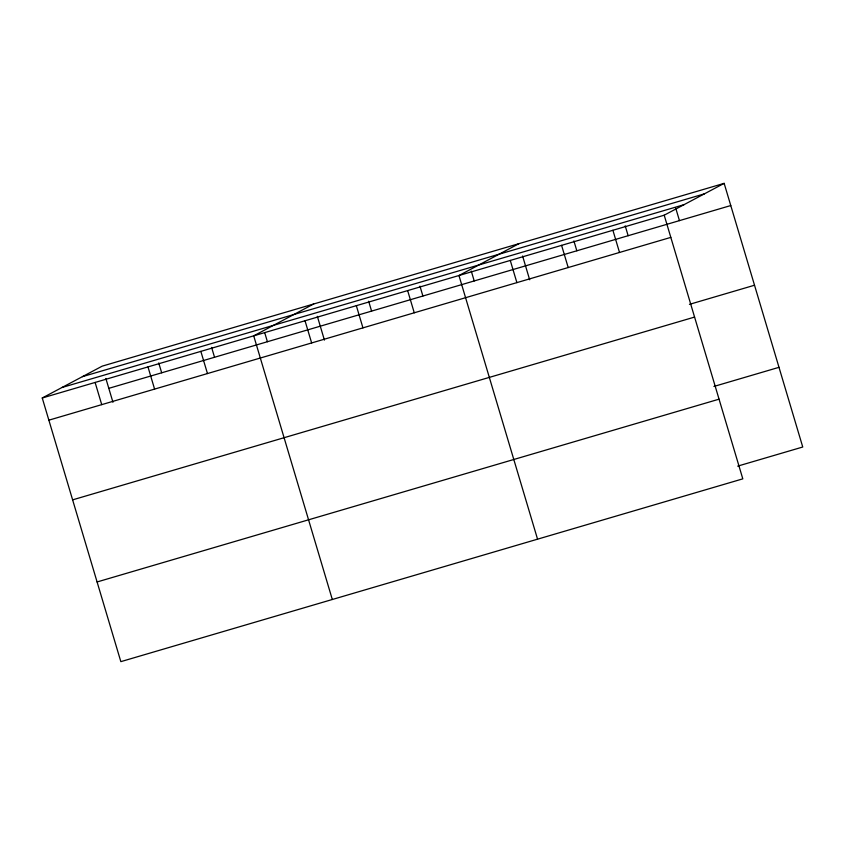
<?xml version="1.0" encoding="UTF-8"?>
<svg xmlns="http://www.w3.org/2000/svg" width="845" height="845" viewBox="0 0 845 845"><rect width="100%" height="100%" fill="white"/><g stroke="black" fill="none" stroke-linecap="round" stroke-linejoin="round"><path stroke-width="1.27" d="M724.154 183.354L664.202 215.2L742.808 478.851L120.846 661.646L42.25 397.984L102.192 366.149L724.154 183.354L802.75 447.016L737.674 466.134M313.664 303.999L253.711 335.835L332.317 599.496M518.904 243.677L458.962 275.523L537.557 539.173M82.409 376.659L704.371 193.864M62.034 387.485L683.985 204.691M42.25 397.984L664.202 215.2M108.815 388.341L730.767 205.546M48.862 420.176L670.824 237.382M689.446 304.358L754.522 285.23M72.617 499.86L694.579 317.076M713.919 386.45L778.995 367.332M97.09 581.962L719.053 399.167M675.778 208.292L679.454 220.629M625.205 225.847L628.141 235.702M612.9 230.273L619.512 252.465M573.892 240.92L576.829 250.785M561.587 245.356L568.199 267.548M522.58 256.003L529.667 279.779M510.274 260.44L516.886 282.631M471.267 271.087L474.214 280.941M419.954 286.159L422.901 296.025M407.649 290.595L414.261 312.787M368.642 301.242L371.589 311.108M356.337 305.679L362.949 327.871M317.34 316.326L324.427 340.102M305.024 320.762L311.647 342.954M264.834 333.099L267.411 341.729M211.599 347.401L214.545 357.266M200.846 351.372L207.469 373.564M158.733 362.938L161.68 372.803M147.981 366.91L154.593 389.101M105.868 378.475L112.955 402.252M95.115 382.447L101.727 404.639"/></g></svg>
